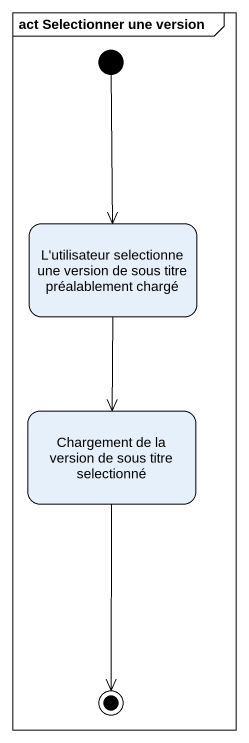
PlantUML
@startuml
mainframe act Selectionner une version
hide empty description
state "L'utilisateur selectionne une version de sous titre préalablement chargé" as L_utilisateur_selectionne
state "Chargement de la version de sous titre selectionné" as Chargement_de_la_version_de
[*] --> L_utilisateur_selectionne
L_utilisateur_selectionne --> Chargement_de_la_version_de
Chargement_de_la_version_de --> [*]
@enduml
